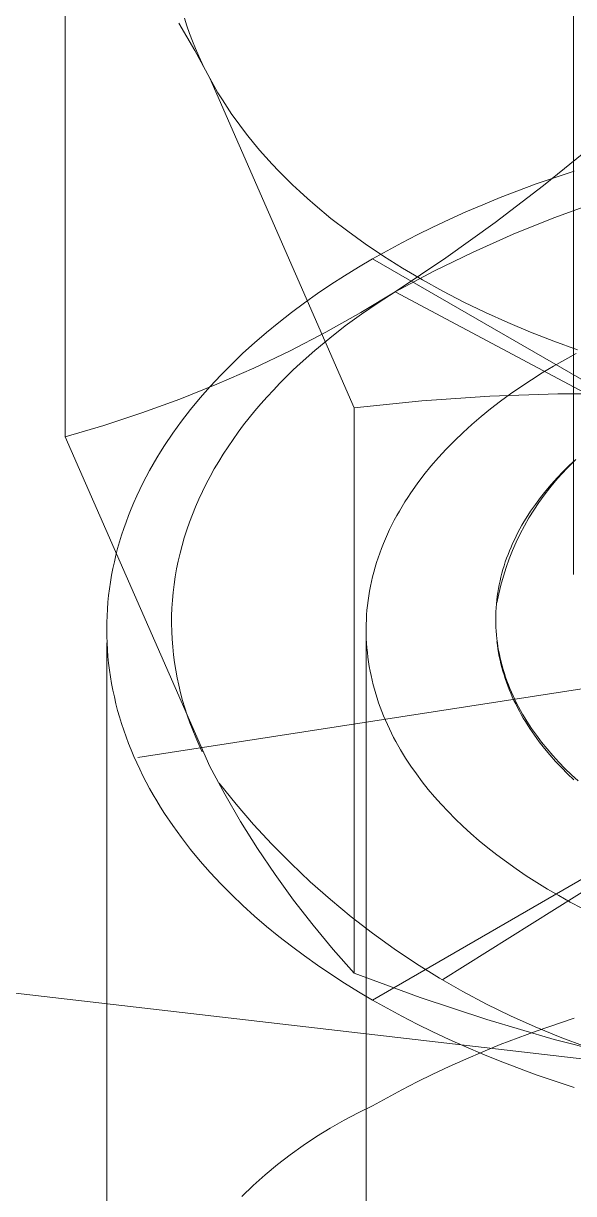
# Model space of a CAD drawing. Header units: millimetres. Extents: x -263 to 4879, y -277 to 2995.
# Drawn here: x 4010.85 to 4014.63, y 2117.42 to 2125.47 of the extents above; entities that cross this region are included whole.
import ezdxf

# ---------------------------------------------------------------- set-up
doc = ezdxf.new("R2010")
doc.units = ezdxf.units.MM
doc.layers.add('ZANO_R', color=7, linetype='Continuous', lineweight=0)

msp = doc.modelspace()

# ---------------------------------------------------------------- linework, layer by layer
at = {"layer": 'ZANO_R'}
for p, q in [((4014.6304, 2121.6736), (4014.6304, 2128.9994)), ((4011.1323, 2122.6225), (4011.1323, 2126.5109)), ((4011.9145, 2125.468), (4012.0239, 2125.28)), ((4011.9704, 2125.4482), (4011.9535, 2125.5011)), ((4011.9888, 2125.3956), (4011.9704, 2125.4482)), ((4012.0085, 2125.3434), (4011.9888, 2125.3956)), ((4012.0296, 2125.2916), (4012.0085, 2125.3434)), ((4012.052, 2125.2402), (4012.0296, 2125.2916)), ((4012.0239, 2125.28), (4012.1271, 2125.0884)), ((4012.0758, 2125.1891), (4012.052, 2125.2402)), ((4012.1008, 2125.1385), (4012.0758, 2125.1891)), ((4012.1271, 2125.0884), (4012.1008, 2125.1385)), ((4012.1548, 2125.0385), (4012.1271, 2125.0884)), ((4012.1271, 2125.0884), (4013.1219, 2122.8202)), ((4012.1839, 2124.9886), (4012.1548, 2125.0385)), ((4012.2145, 2124.9388), (4012.1839, 2124.9886)), ((4012.2466, 2124.8891), (4012.2145, 2124.9388)), ((4012.2802, 2124.8395), (4012.2466, 2124.8891)), ((4012.3152, 2124.7901), (4012.2802, 2124.8395)), ((4012.3518, 2124.7408), (4012.3152, 2124.7901)), ((4012.3898, 2124.6917), (4012.3518, 2124.7408)), ((4012.4294, 2124.6428), (4012.3898, 2124.6917)), ((4012.4704, 2124.5941), (4012.4294, 2124.6428)), ((4012.5129, 2124.5457), (4012.4704, 2124.5941)), ((4014.7486, 2124.6141), (4014.4237, 2124.3503)), ((4012.5569, 2124.4975), (4012.5129, 2124.5457)), ((4012.6024, 2124.4496), (4012.5569, 2124.4975)), ((4012.6493, 2124.4021), (4012.6024, 2124.4496)), ((4014.6333, 2124.4488), (4014.3737, 2124.3608)), ((4012.6978, 2124.3548), (4012.6493, 2124.4021)), ((4012.7476, 2124.308), (4012.6978, 2124.3548)), ((4014.4237, 2124.3503), (4014.0908, 2124.0965)), ((4014.3737, 2124.3608), (4014.1251, 2124.2671)), ((4012.7989, 2124.2615), (4012.7476, 2124.308)), ((4012.8517, 2124.2154), (4012.7989, 2124.2615)), ((4014.1251, 2124.2671), (4014.0051, 2124.2182)), ((4012.9614, 2124.1244), (4012.8517, 2124.2154)), ((4013.888, 2124.1681), (4013.7738, 2124.1169)), ((4014.0051, 2124.2182), (4013.888, 2124.1681)), ((4014.4949, 2124.1282), (4014.778, 2124.2315)), ((4013.0766, 2124.0354), (4012.9614, 2124.1244)), ((4013.7738, 2124.1169), (4013.6626, 2124.0645)), ((4014.0908, 2124.0965), (4013.7505, 2123.8529)), ((4014.2155, 2124.0152), (4014.4949, 2124.1282)), ((4013.1972, 2123.9483), (4013.0766, 2124.0354)), ((4013.5544, 2124.0112), (4013.4492, 2123.9569)), ((4013.6626, 2124.0645), (4013.5544, 2124.0112)), ((4013.9402, 2123.8928), (4014.2155, 2124.0152)), ((4013.3231, 2123.8635), (4013.1972, 2123.9483)), ((4013.4492, 2123.9569), (4013.3471, 2123.9018)), ((4013.248, 2123.8458), (4013.1511, 2123.7886)), ((4013.3471, 2123.9018), (4013.248, 2123.8458)), ((4022.0784, 2118.7476), (4013.248, 2123.8458)), ((4013.248, 2118.7476), (4022.0784, 2123.8458)), ((4013.4541, 2123.781), (4013.3231, 2123.8635)), ((4013.7505, 2123.8529), (4013.403, 2123.6197)), ((4013.6692, 2123.7609), (4013.9402, 2123.8928)), ((4013.1511, 2123.7886), (4013.0556, 2123.7296)), ((4013.403, 2123.6197), (4013.6692, 2123.7609)), ((4013.5899, 2123.7009), (4013.4541, 2123.781)), ((4013.7303, 2118.8895), (4021.5961, 2123.8088)), ((4013.0556, 2123.7296), (4012.9615, 2123.6689)), ((4013.7303, 2123.6235), (4013.5899, 2123.7009)), ((4012.8691, 2123.6064), (4012.7785, 2123.5422)), ((4012.9615, 2123.6689), (4012.8691, 2123.6064)), ((4013.403, 2123.6197), (4013.1664, 2123.4764)), ((4013.2854, 2123.5439), (4013.403, 2123.6197)), ((4021.9234, 2119.0785), (4013.403, 2123.6197)), ((4013.8752, 2123.5489), (4013.7303, 2123.6235)), ((4012.7785, 2123.5422), (4012.6897, 2123.4763)), ((4013.171, 2123.4655), (4013.2854, 2123.5439)), ((4014.0242, 2123.4771), (4013.8752, 2123.5489)), ((4012.6897, 2123.4763), (4012.6029, 2123.4087)), ((4013.1664, 2123.4764), (4012.9254, 2123.341)), ((4013.0601, 2123.3845), (4013.171, 2123.4655)), ((4014.1771, 2123.4083), (4014.0242, 2123.4771)), ((4012.6029, 2123.4087), (4012.5183, 2123.3394)), ((4012.9528, 2123.301), (4013.0601, 2123.3845)), ((4014.3337, 2123.3426), (4014.1771, 2123.4083)), ((4012.5183, 2123.3394), (4012.4359, 2123.2684)), ((4012.9254, 2123.341), (4012.68, 2123.2134)), ((4012.8495, 2123.215), (4012.9528, 2123.301)), ((4014.4936, 2123.2802), (4014.3337, 2123.3426)), ((4014.6565, 2123.2209), (4014.4936, 2123.2802)), ((4012.4359, 2123.2684), (4012.3559, 2123.1959)), ((4012.68, 2123.2134), (4012.4306, 2123.094)), ((4012.7502, 2123.1267), (4012.8495, 2123.215)), ((4012.2784, 2123.1217), (4012.2035, 2123.046)), ((4012.3559, 2123.1959), (4012.2784, 2123.1217)), ((4012.7023, 2123.0818), (4012.7502, 2123.1267)), ((4014.4913, 2123.1069), (4014.569, 2123.1512)), ((4014.569, 2123.1512), (4014.6481, 2123.1941)), ((4012.2035, 2123.046), (4012.1314, 2122.9688)), ((4012.4306, 2123.094), (4012.1774, 2122.9828)), ((4012.6097, 2122.9901), (4012.6554, 2123.0362)), ((4012.6554, 2123.0362), (4012.7023, 2123.0818)), ((4014.3404, 2123.0143), (4014.4151, 2123.0613)), ((4014.4151, 2123.0613), (4014.4913, 2123.1069)), ((4012.1774, 2122.9828), (4011.9207, 2122.88)), ((4012.1314, 2122.9688), (4012.0622, 2122.8901)), ((4012.5651, 2122.9435), (4012.6097, 2122.9901)), ((4014.1962, 2122.9165), (4014.2674, 2122.9661)), ((4014.2674, 2122.9661), (4014.3404, 2123.0143)), ((4011.9207, 2122.88), (4011.6607, 2122.7855)), ((4012.0622, 2122.8901), (4011.9959, 2122.81)), ((4012.4796, 2122.8488), (4012.5217, 2122.8964)), ((4012.5217, 2122.8964), (4012.5651, 2122.9435)), ((4013.587, 2122.8687), (4014.0535, 2122.9009)), ((4014.0535, 2122.9009), (4014.5209, 2122.9168)), ((4014.1268, 2122.8657), (4014.1962, 2122.9165)), ((4014.5209, 2122.9168), (4014.9885, 2122.9165)), ((4011.9959, 2122.81), (4011.9328, 2122.7285)), ((4012.3991, 2122.7522), (4012.4387, 2122.8007)), ((4012.4387, 2122.8007), (4012.4796, 2122.8488)), ((4013.1219, 2122.8202), (4013.587, 2122.8687)), ((4013.1219, 2122.8202), (4013.1219, 2118.9318)), ((4013.994, 2122.7605), (4014.0594, 2122.8137)), ((4014.0594, 2122.8137), (4014.1268, 2122.8657)), ((4011.6607, 2122.7855), (4011.3979, 2122.6997)), ((4011.9328, 2122.7285), (4011.8728, 2122.6457)), ((4012.3607, 2122.7032), (4012.3991, 2122.7522)), ((4013.9307, 2122.7062), (4013.994, 2122.7605)), ((4011.3979, 2122.6997), (4011.1323, 2122.6225)), ((4011.8728, 2122.6457), (4011.8162, 2122.5617)), ((4012.288, 2122.604), (4012.3237, 2122.6538)), ((4012.3237, 2122.6538), (4012.3607, 2122.7032)), ((4013.8109, 2122.5944), (4013.8697, 2122.6508)), ((4013.8697, 2122.6508), (4013.9307, 2122.7062)), ((4012.1271, 2120.3543), (4011.1323, 2122.6225)), ((4011.8162, 2122.5617), (4011.7892, 2122.5193)), ((4012.2206, 2122.5032), (4012.2536, 2122.5538)), ((4012.2536, 2122.5538), (4012.288, 2122.604)), ((4013.7546, 2122.5369), (4013.8109, 2122.5944)), ((4011.763, 2122.4765), (4011.7378, 2122.4335)), ((4011.7892, 2122.5193), (4011.763, 2122.4765)), ((4012.189, 2122.4523), (4012.2206, 2122.5032)), ((4013.6492, 2122.4192), (4013.7006, 2122.4785)), ((4013.7006, 2122.4785), (4013.7546, 2122.5369)), ((4011.7378, 2122.4335), (4011.7134, 2122.3902)), ((4012.1301, 2122.3494), (4012.1589, 2122.401)), ((4012.1589, 2122.401), (4012.189, 2122.4523)), ((4013.6004, 2122.359), (4013.6492, 2122.4192)), ((4014.5904, 2122.4108), (4014.5473, 2122.3653)), ((4014.6006, 2122.4246), (4014.5578, 2122.3821)), ((4014.6351, 2122.4548), (4014.5904, 2122.4108)), ((4014.6449, 2122.4662), (4014.6006, 2122.4246)), ((4011.6899, 2122.3467), (4011.6673, 2122.3029)), ((4011.7134, 2122.3902), (4011.6899, 2122.3467)), ((4012.1027, 2122.2975), (4012.1301, 2122.3494)), ((4013.5542, 2122.2981), (4013.6004, 2122.359)), ((4014.5057, 2122.3183), (4014.4658, 2122.2699)), ((4014.5165, 2122.3387), (4014.4768, 2122.2945)), ((4014.5473, 2122.3653), (4014.5057, 2122.3183)), ((4014.5578, 2122.3821), (4014.5165, 2122.3387)), ((4011.6457, 2122.2588), (4011.625, 2122.2146)), ((4011.6319, 2120.4161), (4023.6945, 2122.2821)), ((4011.6673, 2122.3029), (4011.6457, 2122.2588)), ((4012.0524, 2122.1929), (4012.0768, 2122.2453)), ((4012.0768, 2122.2453), (4012.1027, 2122.2975)), ((4013.4901, 2122.2053), (4013.5108, 2122.2364)), ((4013.5108, 2122.2364), (4013.5542, 2122.2981)), ((4014.4386, 2122.2495), (4014.4022, 2122.2036)), ((4014.4658, 2122.2699), (4014.4276, 2122.2202)), ((4014.4768, 2122.2945), (4014.4386, 2122.2495)), ((4011.6052, 2122.1701), (4011.5864, 2122.1254)), ((4011.625, 2122.2146), (4011.6052, 2122.1701)), ((4012.0294, 2122.1403), (4012.0524, 2122.1929)), ((4013.4507, 2122.1426), (4013.47, 2122.174)), ((4013.47, 2122.174), (4013.4901, 2122.2053)), ((4014.3675, 2122.157), (4014.3347, 2122.1097)), ((4014.3911, 2122.1692), (4014.3564, 2122.1169)), ((4014.4022, 2122.2036), (4014.3675, 2122.157)), ((4014.4276, 2122.2202), (4014.3911, 2122.1692)), ((4011.5685, 2122.0805), (4011.5517, 2122.0354)), ((4011.5864, 2122.1254), (4011.5685, 2122.0805)), ((4011.9879, 2122.0343), (4012.0079, 2122.0874)), ((4012.0079, 2122.0874), (4012.0294, 2122.1403)), ((4013.397, 2122.0476), (4013.4142, 2122.0794)), ((4013.4142, 2122.0794), (4013.4321, 2122.1111)), ((4013.4321, 2122.1111), (4013.4507, 2122.1426)), ((4014.3347, 2122.1097), (4014.3038, 2122.0616)), ((4014.3564, 2122.1169), (4014.3235, 2122.0635)), ((4011.5358, 2121.9901), (4011.5209, 2121.9447)), ((4011.5517, 2122.0354), (4011.5358, 2121.9901)), ((4011.9694, 2121.9811), (4011.9879, 2122.0343)), ((4013.3648, 2121.9836), (4013.3805, 2122.0157)), ((4013.3805, 2122.0157), (4013.397, 2122.0476)), ((4014.2747, 2122.0129), (4014.261, 2121.9883)), ((4014.2925, 2122.009), (4014.2634, 2121.9535)), ((4014.289, 2122.0373), (4014.2747, 2122.0129)), ((4014.3038, 2122.0616), (4014.289, 2122.0373)), ((4014.3235, 2122.0635), (4014.2925, 2122.009)), ((4011.5209, 2121.9447), (4011.5069, 2121.899)), ((4011.9369, 2121.8742), (4011.9524, 2121.9277)), ((4011.9524, 2121.9277), (4011.9694, 2121.9811)), ((4013.3219, 2121.8869), (4013.3355, 2121.9192)), ((4013.3355, 2121.9192), (4013.3498, 2121.9515)), ((4013.3498, 2121.9515), (4013.3648, 2121.9836)), ((4014.2228, 2121.9136), (4014.2111, 2121.8884)), ((4014.235, 2121.9387), (4014.2228, 2121.9136)), ((4014.2477, 2121.9635), (4014.235, 2121.9387)), ((4014.2634, 2121.9535), (4014.2362, 2121.8969)), ((4014.261, 2121.9883), (4014.2477, 2121.9635)), ((4011.494, 2121.8533), (4011.4821, 2121.8074)), ((4011.5069, 2121.899), (4011.494, 2121.8533)), ((4011.923, 2121.8206), (4011.9369, 2121.8742)), ((4013.297, 2121.822), (4013.3091, 2121.8544)), ((4013.3091, 2121.8544), (4013.3219, 2121.8869)), ((4014.1893, 2121.8377), (4014.1792, 2121.8122)), ((4014.211, 2121.8395), (4014.1877, 2121.7813)), ((4014.1999, 2121.8631), (4014.1893, 2121.8377)), ((4014.2111, 2121.8884), (4014.1999, 2121.8631)), ((4014.2362, 2121.8969), (4014.211, 2121.8395)), ((4011.4713, 2121.7614), (4011.4614, 2121.7152)), ((4011.4821, 2121.8074), (4011.4713, 2121.7614)), ((4011.8995, 2121.713), (4011.9105, 2121.7668)), ((4011.9105, 2121.7668), (4011.923, 2121.8206)), ((4013.2651, 2121.7242), (4013.275, 2121.7568)), ((4013.275, 2121.7568), (4013.2856, 2121.7894)), ((4013.2856, 2121.7894), (4013.297, 2121.822)), ((4014.1607, 2121.7607), (4014.1523, 2121.7349)), ((4014.1697, 2121.7865), (4014.1607, 2121.7607)), ((4014.1877, 2121.7813), (4014.1665, 2121.7222)), ((4014.1792, 2121.8122), (4014.1697, 2121.7865)), ((4011.4526, 2121.669), (4011.4447, 2121.6227)), ((4011.4614, 2121.7152), (4011.4526, 2121.669)), ((4011.8901, 2121.6592), (4011.8995, 2121.713)), ((4013.2475, 2121.6587), (4013.2559, 2121.6915)), ((4013.2559, 2121.6915), (4013.2651, 2121.7242)), ((4014.1372, 2121.6828), (4014.1305, 2121.6567)), ((4014.1445, 2121.7089), (4014.1372, 2121.6828)), ((4014.1523, 2121.7349), (4014.1445, 2121.7089)), ((4014.1665, 2121.7222), (4014.1474, 2121.6625)), ((4011.4447, 2121.6227), (4011.438, 2121.5762)), ((4011.8758, 2121.5515), (4011.8822, 2121.6054)), ((4011.8822, 2121.6054), (4011.8901, 2121.6592)), ((4013.2266, 2121.5605), (4013.2328, 2121.5933)), ((4013.2328, 2121.5933), (4013.2398, 2121.626)), ((4013.2398, 2121.626), (4013.2475, 2121.6587)), ((4014.1188, 2121.6042), (4014.1138, 2121.5778)), ((4014.1303, 2121.6022), (4014.1153, 2121.5413)), ((4014.1243, 2121.6304), (4014.1188, 2121.6042)), ((4014.1305, 2121.6567), (4014.1243, 2121.6304)), ((4014.1474, 2121.6625), (4014.1303, 2121.6022)), ((4011.4322, 2121.5298), (4011.4275, 2121.4832)), ((4011.438, 2121.5762), (4011.4322, 2121.5298)), ((4011.8709, 2121.4976), (4011.8758, 2121.5515)), ((4013.2164, 2121.495), (4013.2212, 2121.5277)), ((4013.2212, 2121.5277), (4013.2266, 2121.5605)), ((4014.1153, 2121.5413), (4014.1024, 2121.4799)), ((4014.1056, 2121.5249), (4014.1024, 2121.4984)), ((4014.1094, 2121.5514), (4014.1056, 2121.5249)), ((4014.1138, 2121.5778), (4014.1094, 2121.5514)), ((4011.4239, 2121.4366), (4011.4213, 2121.39)), ((4011.4275, 2121.4832), (4011.4239, 2121.4366)), ((4011.8656, 2121.3901), (4011.8675, 2121.4438)), ((4011.8675, 2121.4438), (4011.8709, 2121.4976)), ((4013.2065, 2121.3969), (4013.2091, 2121.4296)), ((4013.2091, 2121.4296), (4013.2124, 2121.4623)), ((4013.2124, 2121.4623), (4013.2164, 2121.495)), ((4014.0977, 2121.4452), (4014.0963, 2121.4186)), ((4014.0997, 2121.4718), (4014.0977, 2121.4452)), ((4014.1024, 2121.4984), (4014.0997, 2121.4718)), ((4011.4213, 2121.39), (4011.4197, 2121.3433)), ((4011.8652, 2121.3364), (4011.8656, 2121.3901)), ((4013.2036, 2121.3317), (4013.2047, 2121.3643)), ((4013.2047, 2121.3643), (4013.2065, 2121.3969)), ((4014.0954, 2121.392), (4014.0952, 2121.3653)), ((4014.0952, 2121.3653), (4014.0955, 2121.3387)), ((4014.0963, 2121.4186), (4014.0954, 2121.392)), ((4011.4197, 2121.3433), (4011.4192, 2121.2967)), ((4011.4192, 2121.2967), (4011.4197, 2121.25)), ((4011.8663, 2121.2829), (4011.8652, 2121.3364)), ((4011.8689, 2121.2294), (4011.8663, 2121.2829)), ((4013.2032, 2121.2992), (4013.2036, 2121.3317)), ((4013.2035, 2121.2668), (4013.2032, 2121.2992)), ((4013.2032, 2033.8985), (4013.2032, 2121.2668)), ((4013.2045, 2121.2344), (4013.2035, 2121.2668)), ((4014.0955, 2121.3387), (4014.0965, 2121.312)), ((4014.0965, 2121.312), (4014.098, 2121.2854)), ((4014.098, 2121.2854), (4014.1002, 2121.2587)), ((4011.4192, 2121.2034), (4011.4192, 2115.4701)), ((4011.4197, 2121.25), (4011.4213, 2121.2034)), ((4011.4213, 2121.2034), (4011.4239, 2121.1567)), ((4011.8729, 2121.1761), (4011.8689, 2121.2294)), ((4013.2062, 2121.2021), (4013.2045, 2121.2344)), ((4013.2086, 2121.1699), (4013.2062, 2121.2021)), ((4014.1002, 2121.2587), (4014.1029, 2121.2321)), ((4014.1029, 2121.2321), (4014.1062, 2121.2055)), ((4014.1029, 2121.2136), (4014.1061, 2121.1879)), ((4014.1061, 2121.1879), (4014.1099, 2121.1621)), ((4014.1062, 2121.2055), (4014.1102, 2121.179)), ((4011.4239, 2121.1567), (4011.4275, 2121.1102)), ((4011.4275, 2121.1102), (4011.4322, 2121.0636)), ((4011.8784, 2121.123), (4011.8729, 2121.1761)), ((4011.8854, 2121.07), (4011.8784, 2121.123)), ((4013.2117, 2121.1378), (4013.2086, 2121.1699)), ((4013.2154, 2121.1058), (4013.2117, 2121.1378)), ((4013.2199, 2121.0739), (4013.2154, 2121.1058)), ((4014.1099, 2121.1621), (4014.1142, 2121.1364)), ((4014.1102, 2121.179), (4014.1147, 2121.1525)), ((4014.1142, 2121.1364), (4014.1191, 2121.1108)), ((4014.1147, 2121.1525), (4014.1198, 2121.126)), ((4014.1191, 2121.1108), (4014.1246, 2121.0852)), ((4014.1198, 2121.126), (4014.1255, 2121.0996)), ((4011.4322, 2121.0636), (4011.438, 2121.0171)), ((4011.8937, 2121.0172), (4011.8854, 2121.07)), ((4013.225, 2121.0421), (4013.2199, 2121.0739)), ((4013.2308, 2121.0104), (4013.225, 2121.0421)), ((4014.1246, 2121.0852), (4014.1306, 2121.0597)), ((4014.1255, 2121.0996), (4014.1318, 2121.0732)), ((4014.1306, 2121.0597), (4014.1371, 2121.0342)), ((4014.1318, 2121.0732), (4014.1387, 2121.0469)), ((4014.1371, 2121.0342), (4014.1442, 2121.0088)), ((4014.1387, 2121.0469), (4014.1461, 2121.0207)), ((4011.438, 2121.0171), (4011.4447, 2120.9707)), ((4011.4447, 2120.9707), (4011.4526, 2120.9244)), ((4011.9035, 2120.9647), (4011.8937, 2121.0172)), ((4011.9147, 2120.9124), (4011.9035, 2120.9647)), ((4013.2373, 2120.9789), (4013.2308, 2121.0104)), ((4013.2444, 2120.9475), (4013.2373, 2120.9789)), ((4013.2521, 2120.9163), (4013.2444, 2120.9475)), ((4014.1442, 2121.0088), (4014.1518, 2120.9834)), ((4014.1461, 2121.0207), (4014.1542, 2120.9946)), ((4014.1518, 2120.9834), (4014.16, 2120.9582)), ((4014.1542, 2120.9946), (4014.1628, 2120.9685)), ((4014.16, 2120.9582), (4014.1687, 2120.933)), ((4014.1628, 2120.9685), (4014.1719, 2120.9426)), ((4011.4526, 2120.9244), (4011.4614, 2120.8781)), ((4011.4614, 2120.8781), (4011.4713, 2120.832)), ((4011.9273, 2120.8603), (4011.9147, 2120.9124)), ((4013.2605, 2120.8852), (4013.2521, 2120.9163)), ((4013.2695, 2120.8542), (4013.2605, 2120.8852)), ((4014.1687, 2120.933), (4014.178, 2120.9079)), ((4014.1719, 2120.9426), (4014.1817, 2120.9167)), ((4014.178, 2120.9079), (4014.1877, 2120.8829)), ((4014.1817, 2120.9167), (4014.192, 2120.891)), ((4014.1877, 2120.8829), (4014.198, 2120.858)), ((4014.192, 2120.891), (4014.2029, 2120.8653)), ((4014.2029, 2120.8653), (4014.2143, 2120.8398)), ((4011.4713, 2120.832), (4011.4821, 2120.786)), ((4011.4821, 2120.786), (4011.494, 2120.7401)), ((4011.9413, 2120.8085), (4011.9273, 2120.8603)), ((4011.9566, 2120.757), (4011.9413, 2120.8085)), ((4013.2791, 2120.8234), (4013.2695, 2120.8542)), ((4013.2894, 2120.7928), (4013.2791, 2120.8234)), ((4013.3003, 2120.7623), (4013.2894, 2120.7928)), ((4014.198, 2120.858), (4014.2089, 2120.8333)), ((4014.2089, 2120.8333), (4014.2202, 2120.8086)), ((4014.2143, 2120.8398), (4014.2262, 2120.8144)), ((4014.2202, 2120.8086), (4014.232, 2120.784)), ((4014.2262, 2120.8144), (4014.2387, 2120.7891)), ((4014.232, 2120.784), (4014.2444, 2120.7596)), ((4014.2387, 2120.7891), (4014.2518, 2120.764)), ((4011.494, 2120.7401), (4011.5069, 2120.6943)), ((4011.9732, 2120.7058), (4011.9566, 2120.757)), ((4011.9912, 2120.655), (4011.9732, 2120.7058)), ((4013.3117, 2120.7321), (4013.3003, 2120.7623)), ((4013.3237, 2120.702), (4013.3117, 2120.7321)), ((4013.3364, 2120.6721), (4013.3237, 2120.702)), ((4014.2444, 2120.7596), (4014.2572, 2120.7353)), ((4014.2518, 2120.764), (4014.2654, 2120.739)), ((4014.2572, 2120.7353), (4014.2706, 2120.7111)), ((4014.2654, 2120.739), (4014.2795, 2120.7141)), ((4014.2706, 2120.7111), (4014.2844, 2120.6871)), ((4014.2795, 2120.7141), (4014.2941, 2120.6894)), ((4011.5069, 2120.6943), (4011.5209, 2120.6487)), ((4011.5209, 2120.6487), (4011.5358, 2120.6033)), ((4012.0104, 2120.6044), (4011.9912, 2120.655)), ((4013.3496, 2120.6424), (4013.3364, 2120.6721)), ((4013.3633, 2120.6129), (4013.3496, 2120.6424)), ((4014.2844, 2120.6871), (4014.2988, 2120.6632)), ((4014.2941, 2120.6894), (4014.3092, 2120.6648)), ((4014.2988, 2120.6632), (4014.3288, 2120.6159)), ((4014.3092, 2120.6648), (4014.3249, 2120.6405)), ((4014.3249, 2120.6405), (4014.341, 2120.6162)), ((3995.6806, 2120.549), (4022.4931, 2117.4352)), ((4011.5358, 2120.6033), (4011.5517, 2120.558)), ((4011.5517, 2120.558), (4011.5685, 2120.5129)), ((4012.031, 2120.5543), (4012.0104, 2120.6044)), ((4012.0528, 2120.5045), (4012.031, 2120.5543)), ((4013.3776, 2120.5835), (4013.3633, 2120.6129)), ((4013.3925, 2120.5544), (4013.3776, 2120.5835)), ((4013.4079, 2120.5255), (4013.3925, 2120.5544)), ((4014.3288, 2120.6159), (4014.3608, 2120.5692)), ((4014.341, 2120.6162), (4014.3747, 2120.5683)), ((4014.3608, 2120.5692), (4014.3945, 2120.5231)), ((4014.3747, 2120.5683), (4014.4104, 2120.5211)), ((4011.5685, 2120.5129), (4011.5864, 2120.468)), ((4011.5864, 2120.468), (4011.6052, 2120.4233)), ((4012.0758, 2120.455), (4012.0528, 2120.5045)), ((4013.4402, 2120.4684), (4013.4079, 2120.5255)), ((4013.4746, 2120.4122), (4013.4402, 2120.4684)), ((4014.3945, 2120.5231), (4014.4301, 2120.4778)), ((4014.4104, 2120.5211), (4014.4479, 2120.4746)), ((4014.4301, 2120.4778), (4014.4673, 2120.4332)), ((4014.4479, 2120.4746), (4014.4871, 2120.4289)), ((4011.6052, 2120.4233), (4011.625, 2120.3788)), ((4013.5109, 2120.3568), (4013.4746, 2120.4122)), ((4014.4673, 2120.4332), (4014.5061, 2120.3893)), ((4014.4871, 2120.4289), (4014.5281, 2120.384)), ((4014.5061, 2120.3893), (4014.5466, 2120.3462)), ((4014.5281, 2120.384), (4014.5708, 2120.34)), ((4011.625, 2120.3788), (4011.6457, 2120.3345)), ((4011.6457, 2120.3345), (4011.6673, 2120.2905)), ((4012.2303, 2120.1627), (4012.1271, 2120.3543)), ((4013.549, 2120.3025), (4013.5109, 2120.3568)), ((4013.589, 2120.249), (4013.549, 2120.3025)), ((4014.5466, 2120.3462), (4014.5886, 2120.3039)), ((4014.5708, 2120.34), (4014.615, 2120.2969)), ((4014.5886, 2120.3039), (4014.632, 2120.2624)), ((4011.6673, 2120.2905), (4011.6899, 2120.2467)), ((4011.6899, 2120.2467), (4011.7134, 2120.2031)), ((4012.3086, 2120.0958), (4012.1927, 2120.24)), ((4013.6306, 2120.1966), (4013.589, 2120.249)), ((4014.615, 2120.2969), (4014.6607, 2120.2546)), ((4011.7134, 2120.2031), (4011.7378, 2120.1599)), ((4011.7378, 2120.1599), (4011.763, 2120.1168)), ((4012.3398, 2119.9746), (4012.2303, 2120.1627)), ((4013.6739, 2120.1452), (4013.6306, 2120.1966)), ((4013.7192, 2120.0944), (4013.6739, 2120.1452)), ((4011.763, 2120.1168), (4011.7892, 2120.0741)), ((4011.7892, 2120.0741), (4011.8162, 2120.0316)), ((4012.4293, 2119.9556), (4012.3086, 2120.0958)), ((4013.7668, 2120.0437), (4013.7192, 2120.0944)), ((4011.8162, 2120.0316), (4011.8728, 2119.9476)), ((4013.8168, 2119.9932), (4013.7668, 2120.0437)), ((4013.8693, 2119.9429), (4013.8168, 2119.9932)), ((4011.8728, 2119.9476), (4011.9328, 2119.8649)), ((4012.4554, 2119.7903), (4012.3398, 2119.9746)), ((4012.5546, 2119.8195), (4012.4293, 2119.9556)), ((4013.9241, 2119.893), (4013.8693, 2119.9429)), ((4011.9328, 2119.8649), (4011.9959, 2119.7834)), ((4012.6845, 2119.6878), (4012.5546, 2119.8195)), ((4013.9815, 2119.8433), (4013.9241, 2119.893)), ((4014.0412, 2119.7941), (4013.9815, 2119.8433)), ((4011.9959, 2119.7834), (4012.0622, 2119.7033)), ((4012.5772, 2119.6099), (4012.4554, 2119.7903)), ((4014.1034, 2119.7454), (4014.0412, 2119.7941)), ((4014.1681, 2119.6971), (4014.1034, 2119.7454)), ((4012.0622, 2119.7033), (4012.1314, 2119.6246)), ((4012.8187, 2119.5605), (4012.6845, 2119.6878)), ((4014.2352, 2119.6494), (4014.1681, 2119.6971)), ((4012.1314, 2119.6246), (4012.2035, 2119.5474)), ((4012.7048, 2119.4337), (4012.5772, 2119.6099)), ((4014.3047, 2119.6023), (4014.2352, 2119.6494)), ((4014.3767, 2119.5559), (4014.3047, 2119.6023)), ((4012.2035, 2119.5474), (4012.2784, 2119.4717)), ((4012.9572, 2119.4378), (4012.8187, 2119.5605)), ((4014.451, 2119.5103), (4014.3767, 2119.5559)), ((4014.5277, 2119.4654), (4014.451, 2119.5103)), ((4012.2784, 2119.4717), (4012.3559, 2119.3975)), ((4012.8383, 2119.2618), (4012.7048, 2119.4337)), ((4013.0997, 2119.3199), (4012.9572, 2119.4378)), ((4014.6068, 2119.4214), (4014.5277, 2119.4654)), ((4014.6881, 2119.3783), (4014.6068, 2119.4214)), ((4012.3559, 2119.3975), (4012.4359, 2119.3249)), ((4012.4359, 2119.3249), (4012.5183, 2119.254)), ((4012.5183, 2119.254), (4012.6029, 2119.1847)), ((4012.9773, 2119.0944), (4012.8383, 2119.2618)), ((4013.2461, 2119.2068), (4013.0997, 2119.3199)), ((4012.6029, 2119.1847), (4012.6897, 2119.1171)), ((4013.3963, 2119.0988), (4013.2461, 2119.2068)), ((4012.6897, 2119.1171), (4012.7785, 2119.0511)), ((4013.1219, 2118.9318), (4012.9773, 2119.0944)), ((4013.55, 2118.9958), (4013.3963, 2119.0988)), ((4012.7785, 2119.0511), (4012.8691, 2118.9869)), ((4012.8691, 2118.9869), (4012.9615, 2118.9245)), ((4013.5753, 2118.7652), (4013.1219, 2118.9318)), ((4013.7071, 2118.8981), (4013.55, 2118.9958)), ((4012.9615, 2118.9245), (4013.0556, 2118.8637)), ((4013.0556, 2118.8637), (4013.1511, 2118.8048)), ((4013.8674, 2118.8058), (4013.7071, 2118.8981)), ((4013.1511, 2118.8048), (4013.248, 2118.7476)), ((4014.0307, 2118.7189), (4013.8674, 2118.8058)), ((4013.248, 2118.7476), (4013.3471, 2118.6916)), ((4013.3471, 2118.6916), (4013.4492, 2118.6365)), ((4014.0338, 2118.6135), (4013.5753, 2118.7652)), ((4014.1969, 2118.6376), (4014.0307, 2118.7189)), ((4013.4492, 2118.6365), (4013.5544, 2118.5822)), ((4014.4971, 2118.4769), (4014.0338, 2118.6135)), ((4014.3657, 2118.5619), (4014.1969, 2118.6376)), ((4014.6333, 2118.6223), (4014.3737, 2118.5343)), ((4013.5544, 2118.5822), (4013.6626, 2118.5288)), ((4013.6626, 2118.5288), (4013.7738, 2118.4765)), ((4014.3737, 2118.5343), (4014.1251, 2118.4405)), ((4014.5369, 2118.492), (4014.3657, 2118.5619)), ((4013.7738, 2118.4765), (4013.888, 2118.4252)), ((4014.9646, 2118.3555), (4014.4971, 2118.4769)), ((4014.7105, 2118.4279), (4014.5369, 2118.492)), ((4013.888, 2118.4252), (4014.0051, 2118.3751)), ((4014.0051, 2118.3917), (4013.888, 2118.3416)), ((4014.1251, 2118.4405), (4014.0051, 2118.3917)), ((4014.0051, 2118.3751), (4014.1251, 2118.3263)), ((4013.7738, 2118.2903), (4013.6626, 2118.238)), ((4013.888, 2118.3416), (4013.7738, 2118.2903)), ((4014.1251, 2118.3263), (4014.3737, 2118.2325)), ((4013.6626, 2118.238), (4013.5544, 2118.1846)), ((4014.3737, 2118.2325), (4014.6333, 2118.1446)), ((4013.4492, 2118.1304), (4013.3471, 2118.0752)), ((4013.5544, 2118.1846), (4013.4492, 2118.1304)), ((4013.3471, 2118.0752), (4013.248, 2118.0193)), ((4013.1489, 2117.9714), (4013.0516, 2117.9201)), ((4013.248, 2118.0193), (4013.1489, 2117.9714)), ((4013.0516, 2117.9201), (4012.956, 2117.8656)), ((4012.8624, 2117.8078), (4012.7708, 2117.7468)), ((4012.956, 2117.8656), (4012.8624, 2117.8078)), ((4012.7708, 2117.7468), (4012.6814, 2117.6826)), ((4012.6814, 2117.6826), (4012.5942, 2117.6155)), ((4012.5942, 2117.6155), (4012.5094, 2117.5454)), ((4012.5094, 2117.5454), (4012.427, 2117.4724)), ((4012.427, 2117.4724), (4012.3472, 2117.3967))]:
    msp.add_line(p, q, dxfattribs=at)

doc.saveas('drawing.dxf')
